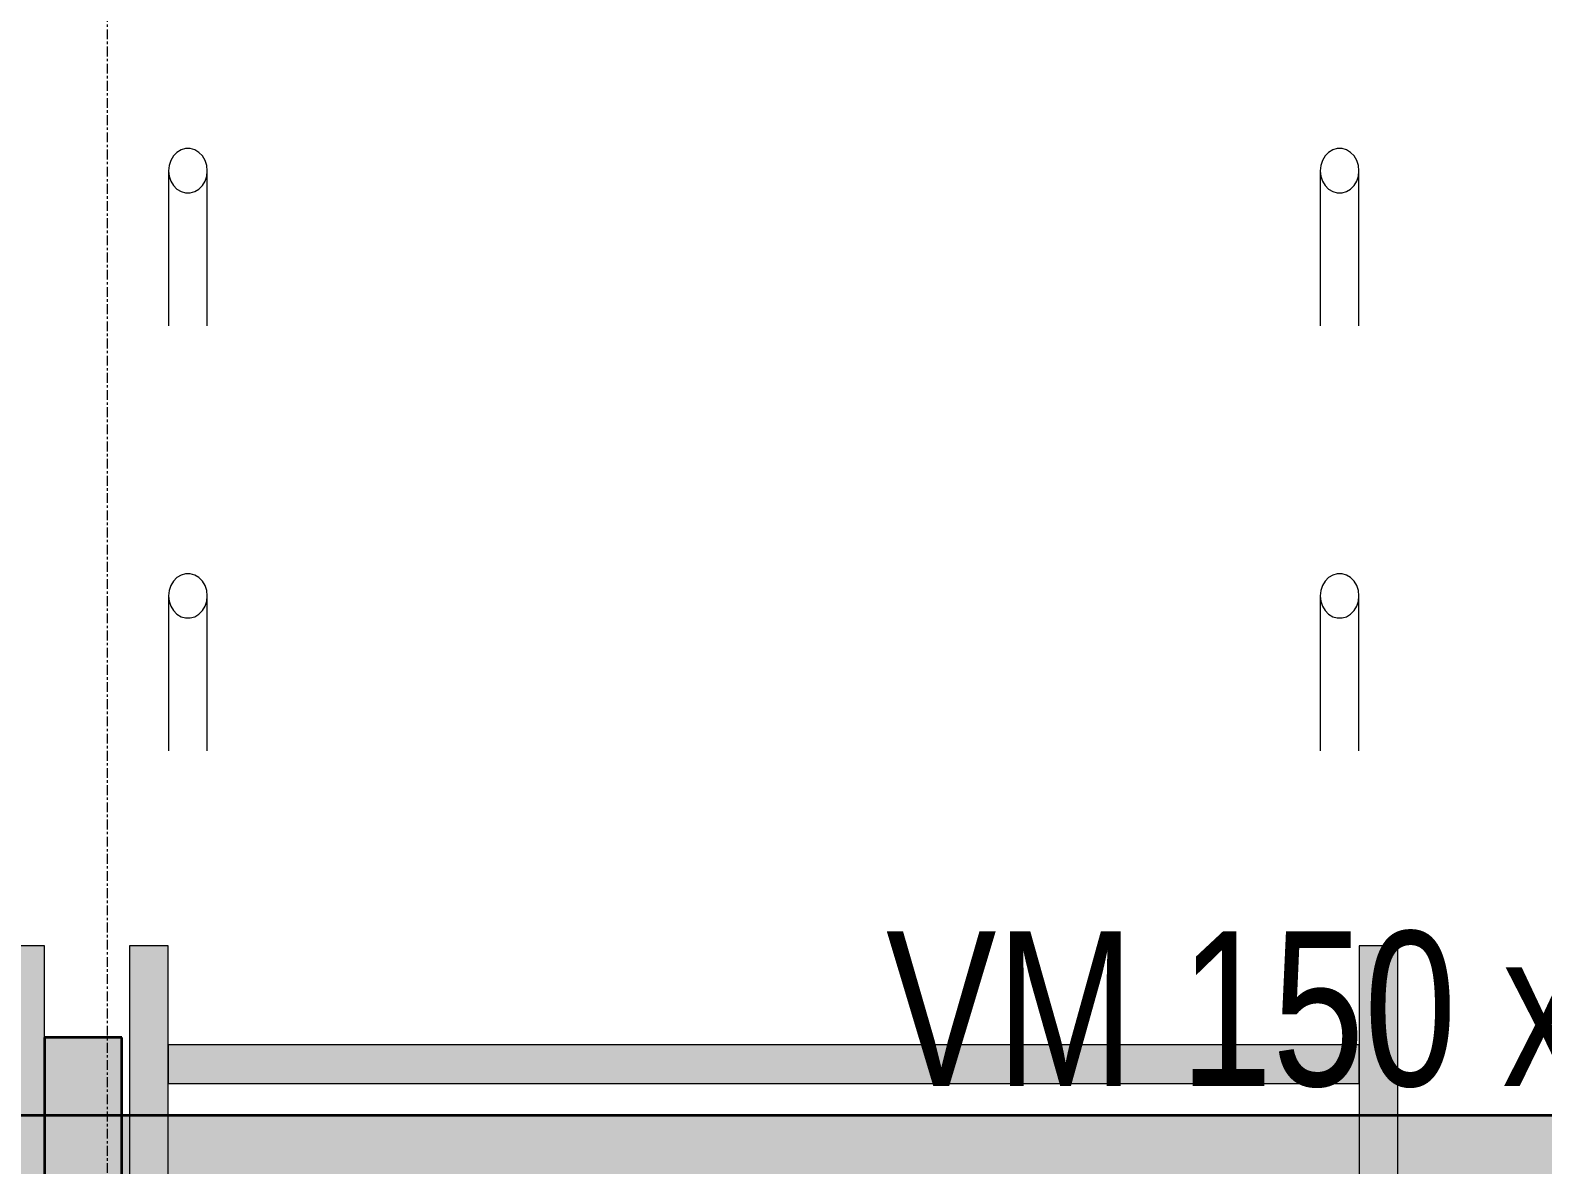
# Model space of a CAD drawing. Header units: centimetres. Extents: x -7221 to 15977, y -285 to 1507.
# Drawn here: x -6460.4 to -6264.9, y 382.5 to 529.3 of the extents above; entities that cross this region are included whole.
import ezdxf

# ---------------------------------------------------------------- set-up
doc = ezdxf.new("R2010")
doc.units = ezdxf.units.CM
doc.linetypes.add('Grid Line', pattern=[2.2225, 1.27, -0.3175, 0.3175, -0.3175])
for name, color, linetype, lineweight in [('A-FLOR', 7, 'Continuous', 9), ('A-FLOR-HRAL', 7, 'Continuous', 9), ('A-FLOR-PATT', 7, 'Continuous', 35), ('A-WALL-PATT', 7, 'Continuous', 35), ('I-WALL', 7, 'Continuous', 9), ('S-BEAM-IDEN', 7, 'Continuous', 18), ('S-GRID', 7, 'Continuous', 9), ('S-STRS', 7, 'Continuous', 9)]:
    doc.layers.add(name, color=color, linetype=linetype, lineweight=lineweight)
doc.styles.add('Century Gothic', font='GOTHIC.TTF', dxfattribs={"width": 0.8, "height": 20})

# ---------------------------------------------------------------- blocks, each defined once
blk = doc.blocks.new('Railing - Railing-1767944-Elevación Eje 10')
at = {"layer": 'A-FLOR-HRAL', "color": 254, "true_color": 0xcccccc}
for p, q in [((-6442.56, 511.09), (-6442.56, 491.04)), ((-6437.56, 491.04), (-6437.56, 511.09)), ((-6442.56, 456.09), (-6442.56, 436.04)), ((-6437.56, 436.04), (-6437.56, 456.09))]:
    blk.add_line(p, q, dxfattribs=at)
at = {"layer": 'A-FLOR-HRAL', "color": 254, "true_color": 0xcccccc, "flags": 128}
for points in [[(-6437.56, 511.09), (-6437.63, 511.78), (-6437.84, 512.43), (-6438.19, 513), (-6438.64, 513.46), (-6439.17, 513.78), (-6439.76, 513.95), (-6440.36, 513.95), (-6440.94, 513.78), (-6441.48, 513.46), (-6441.93, 513), (-6442.27, 512.43), (-6442.49, 511.78), (-6442.56, 511.09)], [(-6442.56, 511.09), (-6442.49, 510.4), (-6442.27, 509.75), (-6441.93, 509.18), (-6441.48, 508.72), (-6440.94, 508.39), (-6440.36, 508.23), (-6439.76, 508.23), (-6439.17, 508.39), (-6438.64, 508.72), (-6438.19, 509.18), (-6437.84, 509.75), (-6437.63, 510.4), (-6437.56, 511.09)], [(-6437.56, 456.09), (-6437.63, 456.78), (-6437.84, 457.43), (-6438.19, 458), (-6438.64, 458.46), (-6439.17, 458.78), (-6439.76, 458.95), (-6440.36, 458.95), (-6440.94, 458.78), (-6441.48, 458.46), (-6441.93, 458), (-6442.27, 457.43), (-6442.49, 456.78), (-6442.56, 456.09)], [(-6442.56, 456.09), (-6442.49, 455.4), (-6442.27, 454.75), (-6441.93, 454.18), (-6441.48, 453.72), (-6440.94, 453.39), (-6440.36, 453.23), (-6439.76, 453.23), (-6439.17, 453.39), (-6438.64, 453.72), (-6438.19, 454.18), (-6437.84, 454.75), (-6437.63, 455.4), (-6437.56, 456.09)]]:
    blk.add_lwpolyline(points, dxfattribs=at)
blk = doc.blocks.new('Railing - Railing-1767948-Elevación Eje 10')
at = {"layer": 'A-FLOR-HRAL', "color": 254, "true_color": 0xcccccc}
for p, q in [((-6293.63, 511.09), (-6293.63, 491.04)), ((-6288.63, 491.04), (-6288.63, 511.09)), ((-6293.63, 456.09), (-6293.63, 436.04)), ((-6288.63, 436.04), (-6288.63, 456.09)), ((-6273.55, 247.2), (-6273.55, 227.15)), ((-6268.55, 227.15), (-6268.55, 247.2)), ((-6273.55, 192.2), (-6273.55, 172.15)), ((-6268.55, 172.15), (-6268.55, 192.2))]:
    blk.add_line(p, q, dxfattribs=at)
at = {"layer": 'A-FLOR-HRAL', "color": 254, "true_color": 0xcccccc, "flags": 128}
for points in [[(-6288.63, 511.09), (-6288.7, 511.78), (-6288.91, 512.43), (-6289.25, 513), (-6289.71, 513.46), (-6290.24, 513.78), (-6290.82, 513.95), (-6291.43, 513.95), (-6292.01, 513.78), (-6292.55, 513.46), (-6293, 513), (-6293.34, 512.43), (-6293.55, 511.78), (-6293.63, 511.09)], [(-6293.63, 511.09), (-6293.55, 510.4), (-6293.34, 509.75), (-6293, 509.18), (-6292.55, 508.72), (-6292.01, 508.39), (-6291.43, 508.23), (-6290.82, 508.23), (-6290.24, 508.39), (-6289.71, 508.72), (-6289.25, 509.18), (-6288.91, 509.75), (-6288.7, 510.4), (-6288.63, 511.09)], [(-6288.63, 456.09), (-6288.7, 456.78), (-6288.91, 457.43), (-6289.25, 458), (-6289.71, 458.46), (-6290.24, 458.78), (-6290.82, 458.95), (-6291.43, 458.95), (-6292.01, 458.78), (-6292.55, 458.46), (-6293, 458), (-6293.34, 457.43), (-6293.55, 456.78), (-6293.63, 456.09)], [(-6293.63, 456.09), (-6293.55, 455.4), (-6293.34, 454.75), (-6293, 454.18), (-6292.55, 453.72), (-6292.01, 453.39), (-6291.43, 453.23), (-6290.82, 453.23), (-6290.24, 453.39), (-6289.71, 453.72), (-6289.25, 454.18), (-6288.91, 454.75), (-6288.7, 455.4), (-6288.63, 456.09)], [(-6268.55, 227.15), (-6268.62, 227.84), (-6268.83, 228.49), (-6269.17, 229.06), (-6269.63, 229.52), (-6270.16, 229.85), (-6270.74, 230.01), (-6271.35, 230.01), (-6271.93, 229.85), (-6272.47, 229.52), (-6272.92, 229.06), (-6273.26, 228.49), (-6273.47, 227.84), (-6273.55, 227.15)], [(-6273.55, 227.15), (-6273.47, 226.46), (-6273.26, 225.82), (-6272.92, 225.24), (-6272.47, 224.78), (-6271.93, 224.46), (-6271.35, 224.3), (-6270.74, 224.3), (-6270.16, 224.46), (-6269.63, 224.78), (-6269.17, 225.24), (-6268.83, 225.82), (-6268.62, 226.46), (-6268.55, 227.15)], [(-6268.55, 172.15), (-6268.62, 172.84), (-6268.83, 173.49), (-6269.17, 174.06), (-6269.63, 174.52), (-6270.16, 174.85), (-6270.74, 175.01), (-6271.35, 175.01), (-6271.93, 174.85), (-6272.47, 174.52), (-6272.92, 174.06), (-6273.26, 173.49), (-6273.47, 172.84), (-6273.55, 172.15)], [(-6273.55, 172.15), (-6273.47, 171.46), (-6273.26, 170.82), (-6272.92, 170.24), (-6272.47, 169.78), (-6271.93, 169.46), (-6271.35, 169.3), (-6270.74, 169.3), (-6270.16, 169.46), (-6269.63, 169.78), (-6269.17, 170.24), (-6268.83, 170.82), (-6268.62, 171.46), (-6268.55, 172.15)]]:
    blk.add_lwpolyline(points, dxfattribs=at)
blk = doc.blocks.new('PQ_RVR_ARQ-01_ZZ_ZZ_MO_T_A_rvt-1-Elevación Eje 10')
at = {"layer": 'A-WALL-PATT', "lineweight": 9, "true_color": 0xeaeaea}
blk.add_hatch(color=254, dxfattribs=at).paths.add_polyline_path([(-6448.6, 388.86), (-6448.6, 398.96), (-6458.6, 398.96), (-6458.6, 388.86)])
at = {"layer": 'S-STRS', "lineweight": 5, "true_color": 0xeaeaea}
for points in [[(-6458.6, 388.86), (-6458.6, 410.82), (-6463.6, 410.82), (-6463.6, 388.86)], [(-6283.59, 388.86), (-6283.59, 410.82), (-6288.59, 410.82), (-6288.59, 388.86)], [(-6442.6, 393), (-6288.59, 393), (-6288.59, 398), (-6442.6, 398)]]:
    blk.add_hatch(color=254, dxfattribs=at).paths.add_polyline_path(points)
at = {"layer": 'S-STRS', "true_color": 0xeaeaea}
blk.add_hatch(color=254, dxfattribs=at).paths.add_polyline_path([(-6447.6, 388.86), (-6442.6, 388.86), (-6442.6, 410.82), (-6447.6, 410.82), (-6447.6, 409.54)])
at = {"layer": 'I-WALL', "color": 254, "lineweight": 35, "true_color": 0xcccccc}
for p, q in [((-6448.6, 398.96), (-6458.6, 398.96)), ((-6458.6, 398.96), (-6458.6, 94)), ((-6448.6, 94), (-6448.6, 398.96))]:
    blk.add_line(p, q, dxfattribs=at)
at = {"layer": 'S-STRS', "color": 254, "true_color": 0xcccccc}
for p, q in [((-6458.6, 410.82), (-6463.6, 410.82)), ((-6458.6, 364.75), (-6458.6, 410.82)), ((-6447.6, 410.82), (-6447.6, 364.75)), ((-6442.6, 410.82), (-6447.6, 410.82)), ((-6442.6, 364.75), (-6442.6, 410.82)), ((-6283.59, 410.82), (-6288.59, 410.82)), ((-6288.59, 410.82), (-6288.59, 364.75)), ((-6283.59, 364.75), (-6283.59, 410.82)), ((-6288.59, 398), (-6442.6, 398)), ((-6442.6, 398), (-6442.6, 393)), ((-6288.59, 393), (-6288.59, 398)), ((-6442.6, 393), (-6288.59, 393))]:
    blk.add_line(p, q, dxfattribs=at)
at = {"layer": 'A-FLOR-HRAL', "color": 254, "lineweight": 70, "true_color": 0xdadada}
for name in ['Railing - Railing-1767944-Elevación Eje 10', 'Railing - Railing-1767948-Elevación Eje 10']:
    blk.add_blockref(name, (0, 0), dxfattribs=at)

msp = doc.modelspace()

# ---------------------------------------------------------------- hatches: boundary and pattern name
at = {"layer": 'A-FLOR-PATT', "lineweight": 9, "true_color": 0x9a9a9a}
msp.add_hatch(color=253, dxfattribs=at).paths.add_polyline_path([(-6110.448, 378.859), (-6110.445, 378.859), (-6110.448, 388.859), (-6793.936, 388.859), (-6793.932, 378.859), (-6135.201, 378.859)])

# ---------------------------------------------------------------- linework, layer by layer
at = {"layer": 'A-FLOR', "lineweight": 35}
msp.add_line((-6110.445, 388.859), (-6793.936, 388.859), dxfattribs=at)
at = {"layer": 'S-GRID', "color": 253, "linetype": 'Grid Line', "true_color": 0xaaaaaa}
msp.add_line((-6450.445, -18.626), (-6450.445, 1400.722), dxfattribs=at)

# ---------------------------------------------------------------- block references
at = {"lineweight": 5}
msp.add_blockref('PQ_RVR_ARQ-01_ZZ_ZZ_MO_T_A_rvt-1-Elevación Eje 10', (0, 0), dxfattribs=at)

# ---------------------------------------------------------------- texts
at = {"layer": 'S-BEAM-IDEN', "lineweight": 9, "insert": (-6349.781, 412.685), "char_height": 20, "width": 173.80585, "attachment_point": 1, "style": 'Century Gothic'}
msp.add_mtext('VM 150 x 200', dxfattribs=at)

doc.saveas('drawing.dxf')
